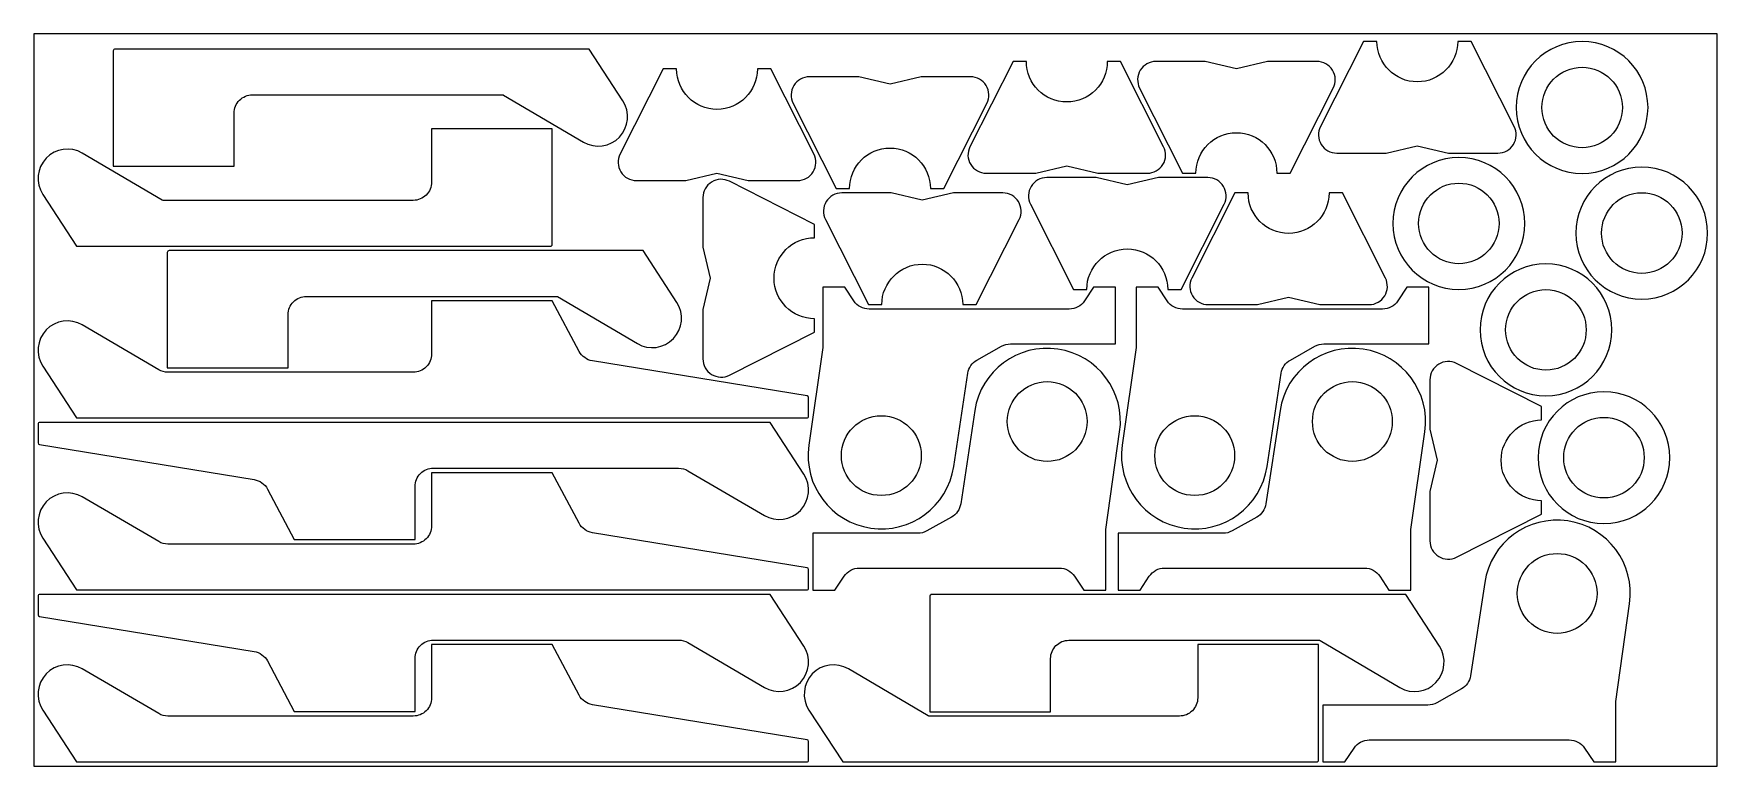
# Model space of a CAD drawing. Header units: metres. Extents: x 0 to 4600, y 0 to 2000.
import ezdxf

# ---------------------------------------------------------------- set-up
doc = ezdxf.new("R2010")
doc.units = ezdxf.units.M

msp = doc.modelspace()

# ---------------------------------------------------------------- linework, layer by layer
msp.add_lwpolyline([(0, 0), (4600, 0), (4600, 2000), (0, 2000)], close=True)
for points in [[(3695.3, 1674.1), (3780.3, 1694.1), (3865.3, 1674.1), (4000.3, 1674.1, 0.559114), (4044.9, 1746.6), (3927.3, 1979.1), (3890.8, 1979.1, -1), (3669.8, 1979.1), (3633.3, 1979.1), (3515.7, 1746.6, 0.559114), (3560.3, 1674.1)], [(4410.6, 1798.5, 1), (4050.6, 1798.5, 1)], [(1517.5, 1958), (222.5, 1958, 0.414214), (217.5, 1953), (217.5, 1638), (547.5, 1638), (547.5, 1783, -0.414214), (597.5, 1833), (1281.2, 1833, -0.13361), (1283.7, 1832.3), (1502, 1704, 0.791964), (1609.6, 1816.7)], [(1781.9, 1599), (1866.9, 1619), (1951.9, 1599), (2086.9, 1599, 0.559114), (2131.5, 1671.6), (2013.9, 1904), (1977.4, 1904, -1), (1756.4, 1904), (1719.9, 1904), (1602.3, 1671.6, 0.559114), (1646.9, 1599)], [(2737.7, 1619.1), (2822.7, 1639.1), (2907.7, 1619.1), (3042.7, 1619.1, 0.559114), (3087.3, 1691.6), (2969.7, 1924.1), (2933.2, 1924.1, -1), (2712.2, 1924.1), (2675.7, 1924.1), (2558, 1691.6, 0.559114), (2602.7, 1619.1)], [(3371.1, 1924.1), (3286.1, 1904.1), (3201.1, 1924.1), (3066.1, 1924.1, 0.559114), (3021.5, 1851.5), (3139.1, 1619.1), (3175.6, 1619.1, -1), (3396.6, 1619.1), (3433.1, 1619.1), (3550.8, 1851.5, 0.559114), (3506.1, 1924.1)], [(4340.6, 1798.5, -1), (4120.6, 1798.5, -1)], [(2424.7, 1882.3), (2339.7, 1862.3), (2254.7, 1882.3), (2119.7, 1882.3, 0.559114), (2075.1, 1809.7), (2192.7, 1577.3), (2229.2, 1577.3, -1), (2450.2, 1577.3), (2486.7, 1577.3), (2604.3, 1809.7, 0.559114), (2559.7, 1882.3)], [(117, 1420), (1412.1, 1420, 0.414214), (1417, 1425), (1417, 1740), (1087, 1740), (1087, 1595, -0.414214), (1037, 1545), (353.4, 1545, -0.13361), (350.9, 1545.7), (132.6, 1674, 0.791964), (25, 1561.4)], [(4073.8, 1482, 1), (3713.8, 1482, 1)], [(4573.6, 1455.7, 1), (4213.6, 1455.7, 1)], [(1828.5, 1417.5), (1848.5, 1332.5), (1828.5, 1247.5), (1828.5, 1112.5, 0.559114), (1901.1, 1067.9), (2133.5, 1185.5), (2133.5, 1222, -1), (2133.5, 1443), (2133.5, 1479.5), (1901.1, 1597.1, 0.559114), (1828.5, 1552.5)], [(2512.8, 1565.3), (2427.8, 1545.3), (2342.8, 1565.3), (2207.8, 1565.3, 0.559114), (2163.2, 1492.7), (2280.8, 1260.3), (2317.3, 1260.3, -1), (2538.3, 1260.3), (2574.8, 1260.3), (2692.4, 1492.7, 0.559114), (2647.8, 1565.3)], [(3072.9, 1607), (2987.9, 1587), (2902.9, 1607), (2767.9, 1607, 0.559114), (2723.3, 1534.4), (2840.9, 1302), (2877.4, 1302, -1), (3098.4, 1302), (3134.9, 1302), (3252.5, 1534.4, 0.559114), (3207.9, 1607)], [(3343.6, 1260.3), (3428.6, 1280.3), (3513.6, 1260.3), (3648.6, 1260.3, 0.559114), (3693.2, 1332.8), (3575.6, 1565.3), (3539.1, 1565.3, -1), (3318.1, 1565.3), (3281.6, 1565.3), (3164, 1332.8, 0.559114), (3208.6, 1260.3)], [(4003.8, 1482, -1), (3783.8, 1482, -1)], [(4503.6, 1455.7, -1), (4283.6, 1455.7, -1)], [(1665, 1408), (370, 1408, 0.414214), (365, 1403), (365, 1088), (695, 1088), (695, 1233, -0.414214), (745, 1283), (1428.7, 1283, -0.13361), (1431.2, 1282.3), (1649.5, 1154, 0.791964), (1757.1, 1266.6)], [(4311.7, 1191.5, 1), (3951.7, 1191.5, 1)], [(2870.8, 1270.5, -0.250765), (2829.2, 1248.2), (2282.7, 1248.2, -0.250765), (2241.1, 1270.5), (2215.9, 1308.2), (2155.9, 1308.2), (2155.9, 1143.2), (2117.9, 876.4, 0.995584), (2513.7, 818.2), (2552.3, 1073, -0.2315), (2577.3, 1109.2), (2644.6, 1146.8, -0.12832), (2669, 1153.2), (2955.9, 1153.2), (2955.9, 1308.2), (2895.9, 1308.2)], [(3726.9, 1270.5, -0.250765), (3685.3, 1248.2), (3138.8, 1248.2, -0.250765), (3097.2, 1270.5), (3072.1, 1308.2), (3012.1, 1308.2), (3012.1, 1143.2), (2974.1, 876.4, 0.995584), (3369.8, 818.2), (3408.4, 1073, -0.2315), (3433.4, 1109.2), (3500.7, 1146.8, -0.12832), (3525.1, 1153.2), (3812.1, 1153.2), (3812.1, 1308.2), (3752.1, 1308.2)], [(4241.7, 1191.5, -1), (4021.7, 1191.5, -1)], [(1037, 1075.9), (366.9, 1075.9, -0.132925), (341.7, 1082.7), (132.6, 1204.9, 0.791964), (25, 1092.3), (117, 950.9), (2112.1, 950.9, 0.414214), (2117.1, 955.9), (2117.1, 1006.7, 0.367752), (2112.9, 1011.6), (1526.5, 1106.9, -0.234479), (1490.4, 1132.8), (1417, 1270.9), (1087, 1270.9), (1087, 1125.9, -0.414214)], [(2214.3, 518.9, -0.250765), (2255.9, 541.2), (2802.3, 541.2, -0.250765), (2843.9, 518.9), (2869.1, 481.2), (2929.1, 481.2), (2929.1, 646.2), (2967.1, 912.9, 0.995584), (2571.4, 971.1), (2532.8, 716.3, -0.2315), (2507.8, 680.2), (2440.5, 642.5, -0.12832), (2416.1, 636.2), (2129.1, 636.2), (2129.1, 481.2), (2189.1, 481.2)], [(3048.1, 518.9, -0.250765), (3089.7, 541.2), (3636.1, 541.2, -0.250765), (3677.7, 518.9), (3702.9, 481.2), (3762.9, 481.2), (3762.9, 646.2), (3800.9, 912.9, 0.995584), (3405.2, 971.1), (3366.6, 716.3, -0.2315), (3341.6, 680.2), (3274.3, 642.5, -0.12832), (3249.9, 636.2), (2962.9, 636.2), (2962.9, 481.2), (3022.9, 481.2)], [(3814.9, 920.3), (3834.9, 835.3), (3814.9, 750.3), (3814.9, 615.3, 0.559114), (3887.5, 570.7), (4119.9, 688.3), (4119.9, 724.8, -1), (4119.9, 945.8), (4119.9, 982.3), (3887.5, 1099.9, 0.559114), (3814.9, 1055.3)], [(2660.1, 941.2, -1), (2878.1, 941.2, -1)], [(3493.9, 941.2, -1), (3711.9, 941.2, -1)], [(4470.2, 842.6, 1), (4110.2, 842.6, 1)], [(1092.1, 813.9), (1762.2, 813.9, -0.132925), (1787.4, 807), (1996.5, 684.9, 0.791964), (2104.1, 797.5), (2012.1, 938.9), (17.1, 938.9, 0.414214), (12, 933.9), (12, 883.1, 0.367752), (16.2, 878.2), (602.6, 782.8, -0.234479), (638.7, 756.9), (712.1, 618.9), (1042.1, 618.9), (1042.1, 763.9, -0.414214)], [(2424.9, 848.2, -1), (2206.9, 848.2, -1)], [(3281.1, 848.2, -1), (3063.1, 848.2, -1)], [(4400.2, 842.6, -1), (4180.2, 842.6, -1)], [(1037, 606.5), (366.9, 606.5, -0.132925), (341.7, 613.3), (132.6, 735.5, 0.791964), (25, 622.8), (117, 481.5), (2112.1, 481.5, 0.414214), (2117.1, 486.5), (2117.1, 537.2, 0.367752), (2112.9, 542.2), (1526.5, 637.5, -0.234479), (1490.4, 663.4), (1417, 801.5), (1087, 801.5), (1087, 656.5, -0.414214)], [(3607.5, 49.8, -0.250765), (3649.1, 72), (4195.5, 72, -0.250765), (4237.1, 49.8), (4262.3, 12), (4322.3, 12), (4322.3, 177), (4360.3, 443.8, 0.995584), (3964.6, 502), (3926, 247.2, -0.2315), (3901, 211.1), (3833.7, 173.4, -0.12832), (3809.3, 167), (3522.3, 167), (3522.3, 12), (3582.3, 12)], [(4053.3, 472, -1), (4271.3, 472, -1)], [(1092.1, 344.4), (1762.2, 344.4, -0.132925), (1787.4, 337.6), (1996.5, 215.5, 0.791964), (2104.1, 328.1), (2012.1, 469.4), (17.1, 469.4, 0.414214), (12, 464.4), (12, 413.7, 0.367752), (16.2, 408.7), (602.6, 313.4, -0.234479), (638.7, 287.5), (712.1, 149.4), (1042.1, 149.4), (1042.1, 294.4, -0.414214)], [(3748.5, 469.1), (2453.5, 469.1, 0.414214), (2448.5, 464.1), (2448.5, 149.1), (2778.5, 149.1), (2778.5, 294.1, -0.414214), (2828.5, 344.1), (3512.1, 344.1, -0.13361), (3514.7, 343.4), (3732.9, 215.1, 0.791964), (3840.5, 327.8)], [(1037, 137.1), (366.9, 137.1, -0.132925), (341.7, 143.9), (132.6, 266, 0.791964), (25, 153.4), (117, 12), (2112.1, 12, 0.414214), (2117.1, 17.1), (2117.1, 67.8, 0.367752), (2112.9, 72.7), (1526.5, 168.1, -0.234479), (1490.4, 194), (1417, 332.1), (1087, 332.1), (1087, 187.1, -0.414214)], [(2210.3, 12), (3505.3, 12, 0.414214), (3510.3, 17.1), (3510.3, 332.1), (3180.3, 332.1), (3180.3, 187.1, -0.414214), (3130.3, 137.1), (2446.6, 137.1, -0.13361), (2444.1, 137.7), (2225.8, 266, 0.791964), (2118.2, 153.4)]]:
    msp.add_lwpolyline(points, format="xyb", close=True)

doc.saveas('drawing.dxf')
